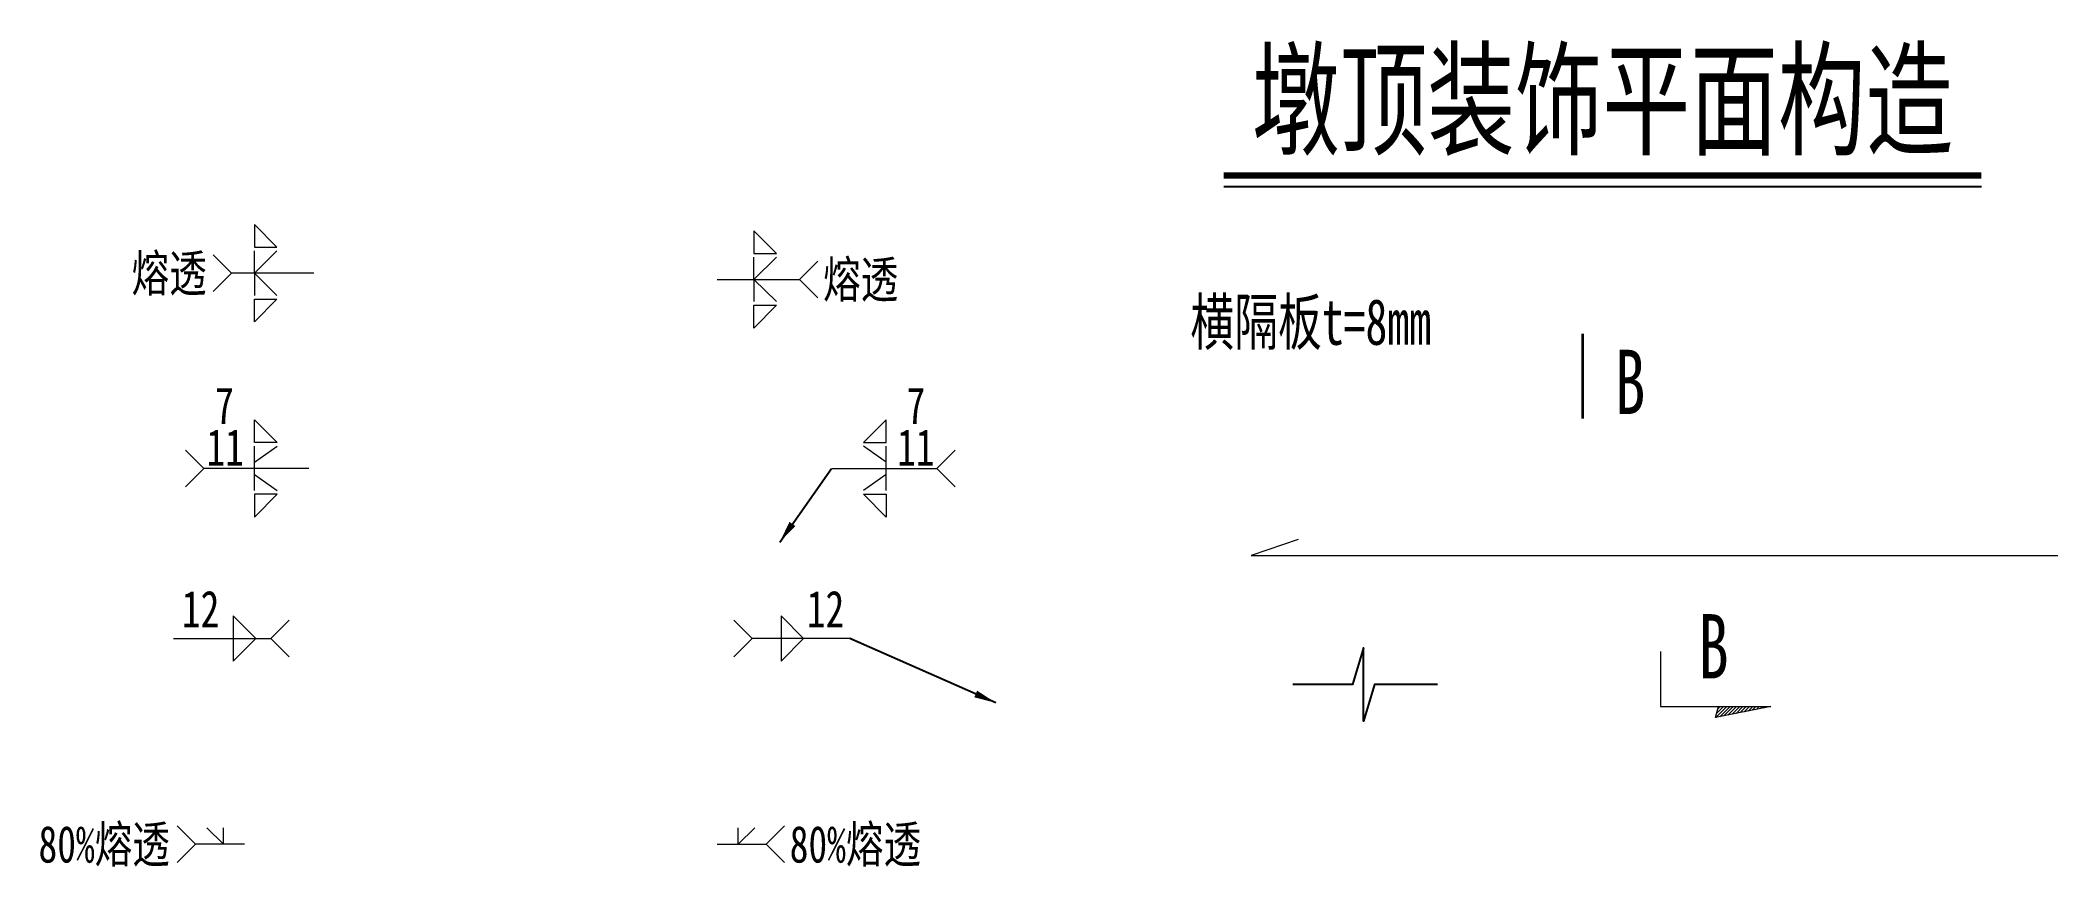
# Paper-space layout '布局1' of a CAD drawing. Header units: millimetres. Extents: x -5411 to -2761, y -325 to 403.
# Drawn here: x -3145.3 to -3035.4, y 357.8 to 402.8 of the extents above.
import ezdxf
from ezdxf.enums import TextEntityAlignment as Align

# ---------------------------------------------------------------- set-up
doc = ezdxf.new("R2010")
doc.units = ezdxf.units.MM
for name, color, linetype, lineweight in [('Dim', 4, 'Continuous', 15), ('文字', 7, 'Continuous', 15), ('标注线及字体', 2, 'Continuous', 15), ('粗线', 3, 'Continuous', 35), ('细实线', 4, 'Continuous', 15)]:
    doc.layers.add(name, color=color, linetype=linetype, lineweight=lineweight)
doc.layers.add('Text', color=8, linetype='Continuous')
doc.styles.add('111', font='', dxfattribs={"width": 0.7})
doc.styles.add('BM_Dim', font='', dxfattribs={"width": 0.85})
doc.styles.add('SMEDI', font='', dxfattribs={"width": 0.75})
doc.styles.get("Standard").update_dxf_attribs({"font": ''})
doc.styles.get('111').set_extended_font_data('仿宋_GB2312')
doc.styles.get('BM_Dim').set_extended_font_data('仿宋_GB2312')
doc.styles.get('SMEDI').set_extended_font_data('仿宋_GB2312')
doc.styles.get('Standard').set_extended_font_data('仿宋_GB2312')
doc.dimstyles.new('MSteel_1.0_1.0', dxfattribs={"dimtxt": 3, "dimasz": 1.2, "dimexe": 1, "dimexo": 1, "dimgap": 1, "dimtad": 3, "dimtoh": 1, "dimdec": 0, "dimzin": 0, "dimdsep": 46, "dimtxsty": 'Standard', "dimblk": 'ARCHTICK', "dimcen": 0.09, "dimclrd": 3, "dimclre": 3, "dimadec": 0, "dimazin": 0, "dimtfac": 1, "dimtdec": 4, "dimtofl": 0, "dimtmove": 0, "dimatfit": 3, "dimfxl": 1, "dimtolj": 1, "dimtzin": 0, "dimarcsym": 0})

# ---------------------------------------------------------------- blocks, each defined once
blk = doc.blocks.new('_ArchTick')
at = {"color": 0, "linetype": 'ByBlock', "const_width": 0.15}
blk.add_lwpolyline([(-0.5, -0.5), (0.5, 0.5)], dxfattribs=at)
blk = doc.blocks.new('全融透2')
at = {"layer": 'Dim', "color": 8}
blk.add_line((0, 0), (-4.48, 0), dxfattribs=at)
for points in [[(-3.23, 2.65), (-3.23, 1.41), (-2, 1.41)], [(-3.23, -2.65), (-3.23, -1.41), (-2, -1.41)]]:
    blk.add_lwpolyline(points, close=True, dxfattribs=at)
for points in [[(-2, 1.21), (-3.23, 0), (-3.23, 1.21)], [(-5.48, 1), (-4.48, 0), (-5.48, -1)], [(-2, -1.21), (-3.23, 0), (-3.23, -1.21)]]:
    blk.add_lwpolyline(points, dxfattribs=at)
at = {"layer": 'Text', "color": 8, "style": 'SMEDI', "width": 0.75}
blk.add_text('熔透', height=2, dxfattribs=at).set_placement((-9.92, 0), align=Align.MIDDLE_LEFT)
blk = doc.blocks.new('半融透2')
at = {"layer": 'Dim', "color": 8}
for p, q in [((-2.95, 0.34), (-1.72, 1.21)), ((0, 0), (-5.71, 0)), ((-2.95, -0.34), (-1.72, -1.21))]:
    blk.add_line(p, q, dxfattribs=at)
for points in [[(-1.72, 1.41), (-2.95, 1.41), (-2.95, 2.65)], [(-1.72, -1.41), (-2.95, -1.41), (-2.95, -2.65)]]:
    blk.add_lwpolyline(points, close=True, dxfattribs=at)
for points in [[(-2.95, -1.21), (-2.95, 0), (-2.95, 1.21)], [(-6.71, -1), (-5.71, 0), (-6.71, 1)]]:
    blk.add_lwpolyline(points, dxfattribs=at)
at = {"layer": 'Text', "color": 8, "style": 'SMEDI', "width": 0.75}
blk.add_text('7', height=2, dxfattribs=at).set_placement((-5.1, 3.42), align=Align.MIDDLE_LEFT)
blk = doc.blocks.new('半融透1')
at = {"layer": 'Dim', "color": 8}
for p, q in [((2.98, 0.34), (1.75, 1.21)), ((0.03, 0), (5.74, 0)), ((2.98, -0.34), (1.75, -1.21))]:
    blk.add_line(p, q, dxfattribs=at)
for points in [[(1.75, 1.41), (2.98, 1.41), (2.98, 2.65)], [(1.75, -1.41), (2.98, -1.41), (2.98, -2.65)]]:
    blk.add_lwpolyline(points, close=True, dxfattribs=at)
for points in [[(2.98, -1.21), (2.98, 0), (2.98, 1.21)], [(6.74, -1), (5.74, 0), (6.74, 1)]]:
    blk.add_lwpolyline(points, dxfattribs=at)
at = {"layer": 'Text', "style": 'SMEDI', "width": 0.75}
blk.add_text('7', height=2, dxfattribs=at).set_placement((4.09, 3.42), align=Align.MIDDLE_LEFT)
blk = doc.blocks.new('角焊缝1')
at = {"layer": 'Dim', "color": 8}
blk.add_line((-3101.17, 370.22), (-3106.48, 370.22), dxfattribs=at)
blk.add_lwpolyline([(-3104.91, 371.45), (-3104.91, 368.99), (-3103.68, 370.22)], close=True, dxfattribs=at)
blk.add_lwpolyline([(-3107.48, 369.22), (-3106.48, 370.22), (-3107.48, 371.22)], dxfattribs=at)
blk = doc.blocks.new('角焊缝2')
at = {"layer": 'Dim', "color": 8}
blk.add_line((-3138.01, 370.22), (-3132.7, 370.22), dxfattribs=at)
blk.add_lwpolyline([(-3134.75, 371.45), (-3134.75, 368.99), (-3133.52, 370.22)], close=True, dxfattribs=at)
blk.add_lwpolyline([(-3131.7, 369.22), (-3132.7, 370.22), (-3131.7, 371.22)], dxfattribs=at)
blk = doc.blocks.new('全融透1')
at = {"layer": 'Dim', "color": 8}
blk.add_line((0, 0), (4.48, 0), dxfattribs=at)
for points in [[(2, 2.65), (2, 1.41), (3.23, 1.41)], [(2, -2.65), (2, -1.41), (3.23, -1.41)]]:
    blk.add_lwpolyline(points, close=True, dxfattribs=at)
for points in [[(3.23, 1.21), (2, 0), (2, 1.21)], [(3.23, -1.21), (2, 0), (2, -1.21)], [(5.48, 1), (4.48, 0), (5.48, -1)]]:
    blk.add_lwpolyline(points, dxfattribs=at)
at = {"layer": 'Text', "color": 8, "style": 'SMEDI', "width": 0.75}
blk.add_text('熔透', height=2, dxfattribs=at).set_placement((5.77, 0), align=Align.MIDDLE_LEFT)
blk = doc.blocks.new('U肋焊缝1')
at = {"layer": 'Dim', "color": 8}
blk.add_line((0, 0), (2.66, 0), dxfattribs=at)
blk.add_lwpolyline([(3.66, 1), (2.66, 0), (3.66, -1)], dxfattribs=at)
at = {"layer": '细实线', "color": 8}
blk.add_lwpolyline([(2.05, 0.89), (1.14, 0), (1.14, 0.89)], dxfattribs=at)
at = {"layer": 'Text', "color": 8, "style": 'SMEDI', "width": 0.75}
blk.add_text('80%熔透', height=2, dxfattribs=at).set_placement((3.95, 0), align=Align.MIDDLE_LEFT)
blk = doc.blocks.new('U肋焊缝2')
at = {"layer": 'Dim', "color": 8}
blk.add_line((0, 0), (-2.66, 0), dxfattribs=at)
blk.add_lwpolyline([(-3.66, 1), (-2.66, 0), (-3.66, -1)], dxfattribs=at)
at = {"layer": '细实线', "color": 8}
blk.add_lwpolyline([(-2.05, 0.89), (-1.14, 0), (-1.14, 0.89)], dxfattribs=at)
at = {"layer": 'Text', "style": 'SMEDI', "width": 0.75}
blk.add_text('80%熔透', height=2, dxfattribs=at).set_placement((-11.22, 0), align=Align.MIDDLE_LEFT)
blk = doc.blocks.new('剖面箭头')
at = {"ltscale": 10}
h = blk.add_hatch(dxfattribs=at)
h.set_pattern_fill('ANSI31', color=2, style=0)
h.set_pattern_definition([(45, (-182.99888, -777.8594), (-0.088388348, 0.088388348), [])])
h.paths.add_polyline_path([(6, -3), (3.15, -3), (3, -3.6)])
at = {"color": 3, "ltscale": 10}
blk.add_line((0, 0), (0, -3), dxfattribs=at)
at = {"color": 2, "ltscale": 10}
for p, q in [((0, -3), (6, -3)), ((6, -3), (3, -3.6)), ((3, -3.6), (3.15, -3))]:
    blk.add_line(p, q, dxfattribs=at)

psp = doc.layouts.new('布局1')

# ---------------------------------------------------------------- linework, layer by layer
at = {"color": 4}
psp.add_line((-3080.8, 394.84), (-3039.52, 394.84), dxfattribs=at)
at = {"color": 6, "const_width": 0.36}
psp.add_lwpolyline([(-3080.8, 395.44), (-3039.52, 395.44)], dxfattribs=at)
at = {"color": 4}
psp.add_lwpolyline([(-3069.16, 367.72), (-3072.58, 367.72), (-3073.18, 365.72), (-3073.18, 369.72), (-3073.78, 367.72), (-3074.58, 367.72), (-3077.04, 367.72)], dxfattribs=at)
at = {"layer": '粗线'}
psp.add_line((-3061.23, 382.2), (-3061.23, 386.81), dxfattribs=at)
at = {"layer": '细实线'}
for p, q in [((-3076.74, 375.62), (-3079.31, 374.75)), ((-3079.31, 374.75), (-3035.37, 374.75))]:
    psp.add_line(p, q, dxfattribs=at)

# ---------------------------------------------------------------- block references
at = {"layer": 'Dim', "rotation": 359.9999999999674}
psp.add_blockref('剖面箭头', (-3057, 369.52), dxfattribs=at)
at = {"layer": '细实线'}
for name, p in [('全融透2', (-3130.37, 390.12)), ('全融透1', (-3108.39, 389.78)), ('半融透2', (-3130.64, 379.49)), ('半融透1', (-3102.17, 379.49)), ('角焊缝2', (0, 0)), ('角焊缝1', (0, 0)), ('U肋焊缝2', (-3134.14, 359.02)), ('U肋焊缝1', (-3108.39, 359.02))]:
    psp.add_blockref(name, p, dxfattribs=at)

# ---------------------------------------------------------------- texts
at = {"layer": 'Text', "color": 8, "style": 'SMEDI', "width": 0.75}
for s, p in [('11', (-3136.21, 380.63)), ('11', (-3098.59, 380.63)), ('12', (-3137.55, 371.83)), ('12', (-3103.51, 371.83))]:
    psp.add_text(s, height=2, dxfattribs=at).set_placement(p, align=Align.MIDDLE_LEFT)
at = {"layer": '文字', "style": 'BM_Dim', "width": 0.7}
psp.add_text('横隔板t=8mm', height=2.5, dxfattribs=at).set_placement((-3076.06, 385.47), align=Align.BOTTOM_CENTER)
for p in [(-3058.66, 382.45), (-3054.12, 368.05)]:
    psp.add_text('B', height=3.5, dxfattribs=at).set_placement(p, align=Align.CENTER)
at = {"layer": '标注线及字体', "color": 0, "style": '111', "width": 0.7}
psp.add_text('墩顶装饰平面构造', height=5, dxfattribs=at).set_placement((-3060.16, 399.65), align=Align.MIDDLE)

# ---------------------------------------------------------------- leaders
at = {"layer": 'Dim'}
for points in [[(-3104.98, 375.48), (-3102.17, 379.49)], [(-3093.21, 366.72), (-3101.17, 370.22)]]:
    psp.add_leader(points, dimstyle='MSteel_1.0_1.0', override={"dimscale": 1, "dimclrd": 8}, dxfattribs=at)

doc.saveas('drawing.dxf')
